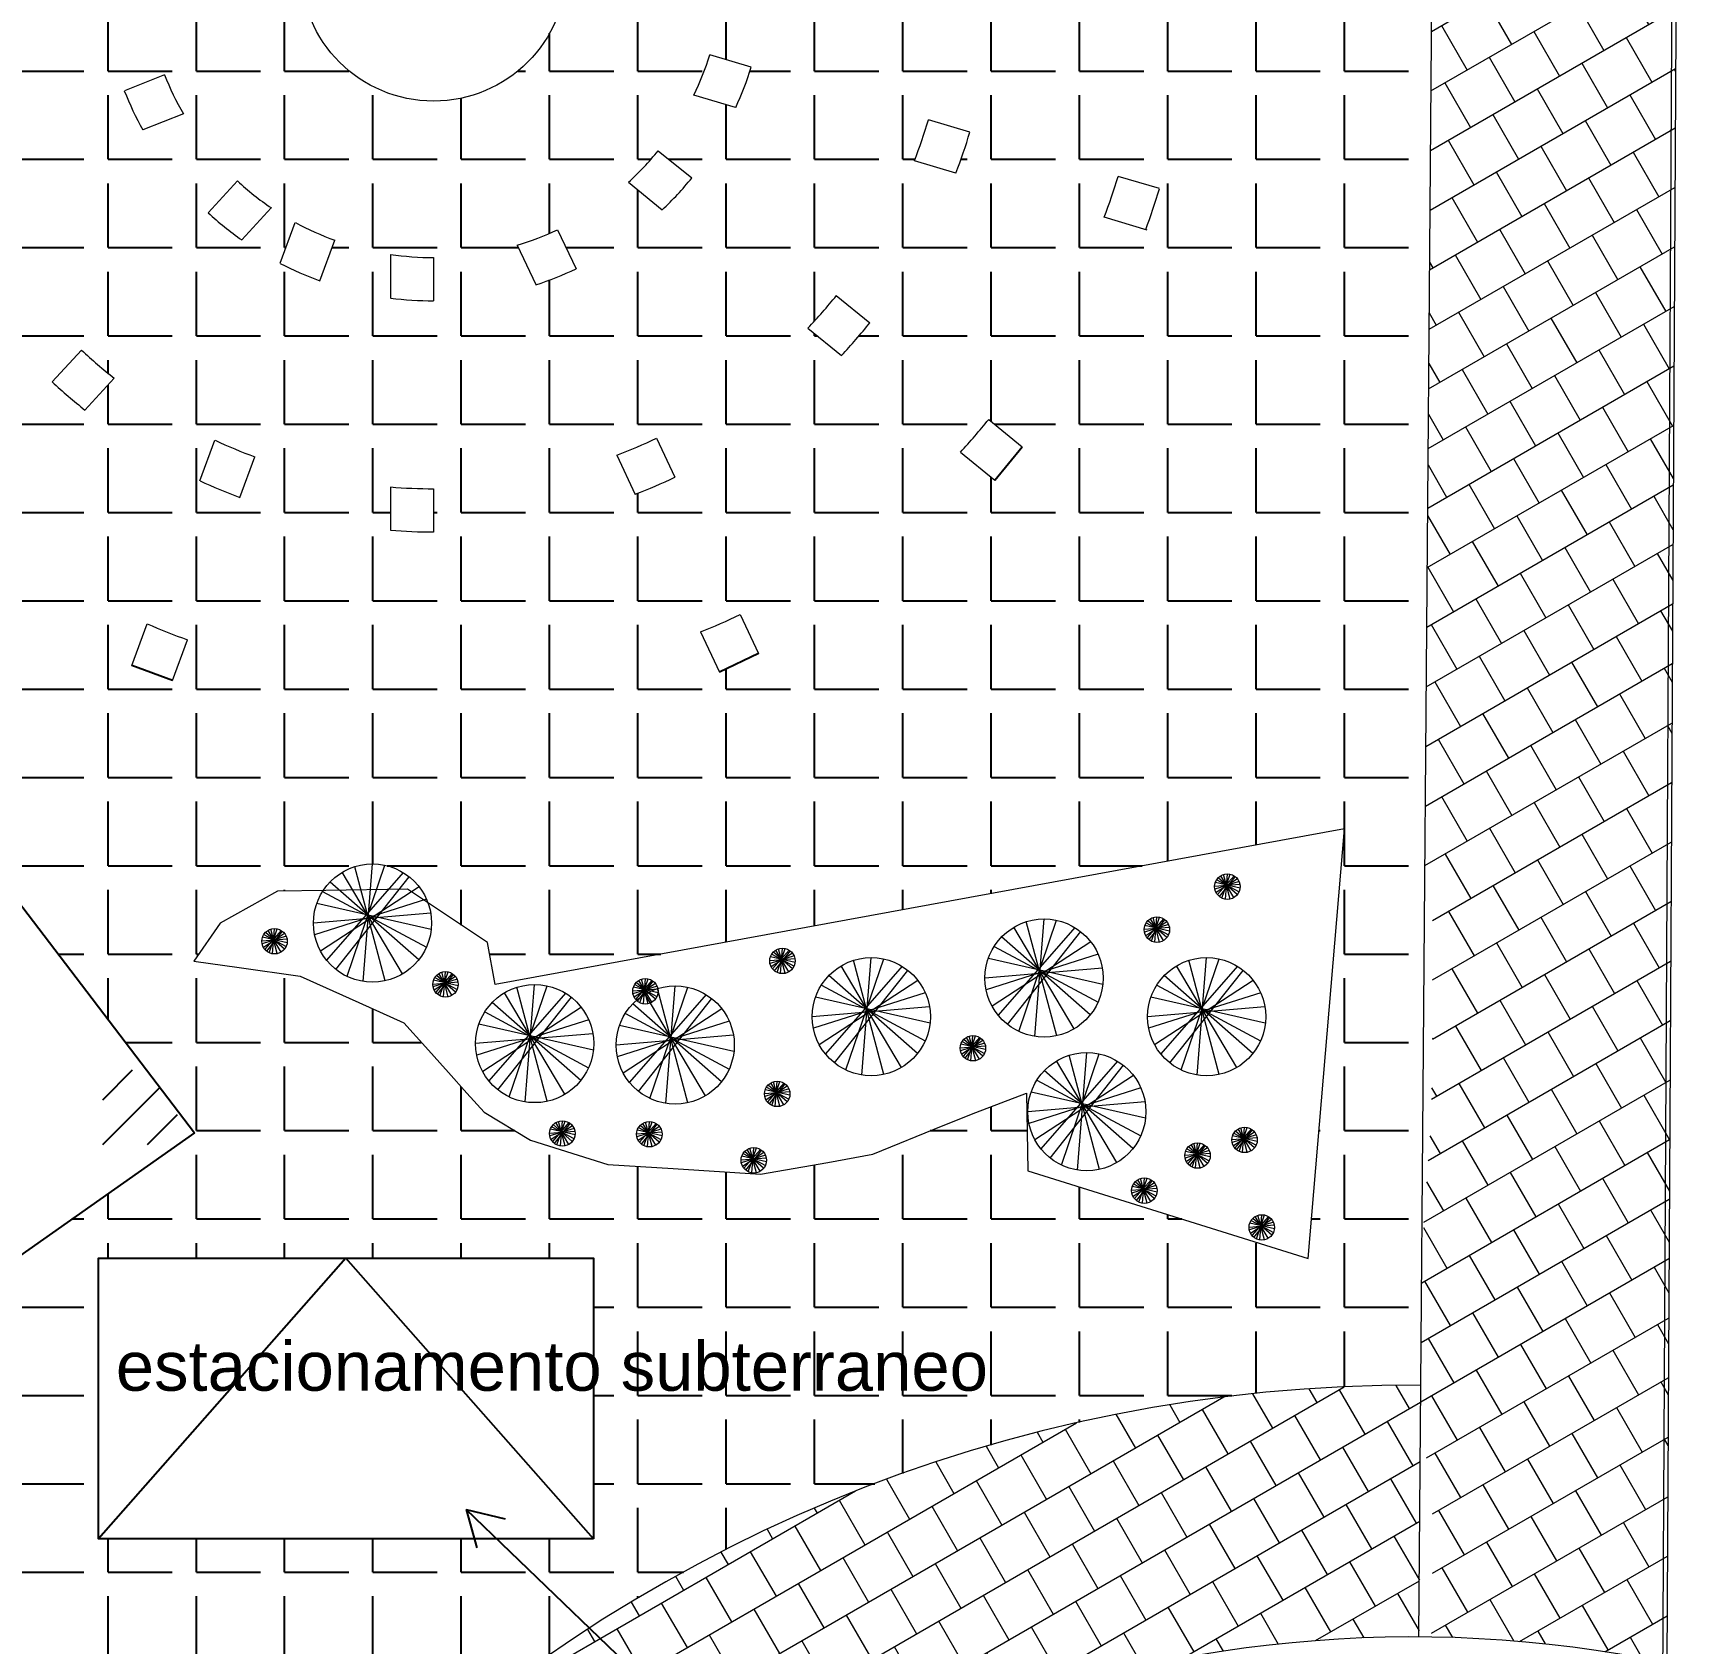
# Model space of a CAD drawing. Header units: metres. Extents: x 7 to 327053, y 40 to 7393807.
# Drawn here: x 326139.29 to 326158.86, y 7392847.13 to 7392866.24 of the extents above; entities that cross this region are included whole.
import ezdxf

# ---------------------------------------------------------------- set-up
doc = ezdxf.new("R2010")
doc.units = ezdxf.units.M
for name, color, linetype, lineweight in [('100_SIST_VIARIO_MEIO_FIO', 1, 'Continuous', 18), ('206_MURO_E_MURO_ARRIMO', 7, 'Continuous', 18), ('608_PTO_COTADO_INTERVIA', 1, 'Continuous', 18), ('agua', 150, 'Continuous', 15), ('linagrossa', 7, 'Continuous', 25), ('madeira', 22, 'Continuous', 15), ('vegetais', 3, 'Continuous', 15)]:
    doc.layers.add(name, color=color, linetype=linetype, lineweight=lineweight)
doc.layers.add('Piso externo', color=254, linetype='Continuous')
doc.layers.add('TEXTO', color=2, linetype='Continuous')
doc.styles.get("Standard").update_dxf_attribs({"font": 'arial.ttf'})
pattern_1 = [(210, (324474.886, 7391607.83306), (0.3048, -0.52792909), []), (300, (324474.88602, 7391607.83306), (0.568764543, -0.375529086), [0.6096, -0.6096])]
pattern_2 = [(0, (321476.6496, 7391586.4824), (0, 1.04775), [0.762, -0.28575]), (90, (321476.6496, 7391586.4824), (-1.04775, 6e-17), [0.762, -0.28575])]

msp = doc.modelspace()

# ---------------------------------------------------------------- hatches: boundary and pattern name
at = {"layer": '608_PTO_COTADO_INTERVIA'}
h = msp.add_hatch(dxfattribs=at)
h.set_pattern_fill('AR-B88', scale=0.003, angle=210)
h.set_pattern_definition(pattern_1)
h.paths.add_polyline_path([(326158.794, 7392867.826), (326156.836, 7392867.965), (326155.9, 7392867.998), (326155.809, 7392856.249), (326155.896, 7392856.197), (326155.903, 7392854.403), (326155.882, 7392853.349), (326155.775, 7392851.839), (326155.76, 7392849.971), (326155.761, 7392849.939), (326155.901, 7392848.703), (326155.9, 7392847.594), (326155.885, 7392847.203, -0.04695), (326158.679, 7392846.899)])
h = msp.add_hatch(dxfattribs=at)
h.set_pattern_fill('AR-B88', scale=0.003, angle=210)
h.set_pattern_definition(pattern_1)
h.paths.add_polyline_path([(326155.739, 7392847.205), (326155.76, 7392849.971), (326155.751, 7392850.191, 0.99736), (326155.482, 7392814.219), (326155.488, 7392815.018), (326155.486, 7392815.047), (326155.489, 7392815.09), (326155.505, 7392817.206, -0.997204)])
at = {"layer": 'linagrossa'}
h = msp.add_hatch(dxfattribs=at)
h.set_pattern_fill('GOST_GLASS', color=5, scale=0.25)
h.set_pattern_definition([(45, (324474.886, 7391607.833), (2.1213203, -2e-16), [1.25, -1.75]), (45, (324475.4163, 7391607.833), (2.1213203, -2e-16), [0.5, -2.5]), (45, (324474.886, 7391608.3634), (2.1213203, -2e-16), [0.5, -2.5])])
h.paths.add_polyline_path([(326141.212, 7392853.188), (326133.573, 7392863.207), (326128.822, 7392860.37), (326129.475, 7392859.275), (326132.953, 7392861.637), (326137.802, 7392854.548), (326124.986, 7392846.218, -0.186373), (326126.966, 7392843.166)])
h.paths.add_polyline_path([(326121.95, 7392842.315), (326135.502, 7392842.315), (326135.502, 7392843.635), (326121.95, 7392843.635)], flags=9)
at = {"layer": 'Piso externo'}
h = msp.add_hatch(dxfattribs=at)
h.set_pattern_fill('ANGLE', color=256, scale=0.15)
h.set_pattern_definition(pattern_2)
h.paths.add_polyline_path([(326155.992, 7392879.761), (326152.415, 7392879.815), (326150.128, 7392877.271), (326133.671, 7392877.385), (326133.573, 7392863.207), (326141.212, 7392853.188), (326145.944, 7392851.698), (326145.944, 7392848.37), (326144.798, 7392848.37), (326145.899, 7392847.31, -0.145851), (326155.762, 7392850.191)])
h.paths.add_polyline_path([(326150.708, 7392860.93), (326150.299, 7392861.263, 0.015096), (326150.634, 7392861.651), (326151.031, 7392861.328)], flags=16)
h.paths.add_polyline_path([(326154.854, 7392856.796), (326154.423, 7392851.696), (326151.097, 7392852.737), (326151.082, 7392853.659), (326150.482, 7392853.427), (326150.092, 7392853.276), (326149.261, 7392852.933), (326148.724, 7392852.837), (326147.928, 7392852.695), (326146.892, 7392852.762), (326146.114, 7392852.812), (326145.197, 7392853.1), (326144.648, 7392853.432), (326144.444, 7392853.659), (326144.224, 7392853.903), (326143.951, 7392854.206), (326143.693, 7392854.494), (326143.161, 7392854.733), (326142.465, 7392855.046), (326141.742, 7392855.147), (326141.203, 7392855.222), (326141.516, 7392855.674), (326142.195, 7392856.055), (326142.738, 7392856.063, -0.617291), (326143.983, 7392855.914), (326144.237, 7392855.745), (326144.688, 7392855.445), (326144.779, 7392854.948)], flags=16)
h.paths.add_polyline_path([(326147.904, 7392858.874), (326147.441, 7392858.654), (326147.215, 7392859.131, 0.015096), (326147.684, 7392859.336)], flags=16)
h.paths.add_polyline_path([(326151.993, 7392855.024, -1), (326150.59, 7392855.024, -1)], flags=0)
h.paths.add_polyline_path([(326151.252, 7392855.159), (326151.244, 7392855.137), (326151.243, 7392855.117), (326151.296, 7392855.105), (326151.322, 7392855.113), (326151.405, 7392855.167), (326151.346, 7392855.093), (326151.367, 7392855.088), (326151.341, 7392855.086), (326151.141, 7392854.834), (326151.211, 7392855.041), (326151.065, 7392854.945), (326151.218, 7392855.121), (326151.213, 7392855.123), (326151.22, 7392855.122)], flags=0)
h.paths.add_polyline_path([(326152.78, 7392855.581), (326152.646, 7392855.612), (326152.641, 7392855.611), (326152.637, 7392855.607), (326152.768, 7392855.536, 0.077746)], flags=0)
h.paths.add_polyline_path([(326152.622, 7392855.627), (326152.62, 7392855.622), (326152.62, 7392855.617), (326152.624, 7392855.613), (326152.637, 7392855.617), (326152.582, 7392855.581)], flags=0)
h.paths.add_polyline_path([(326153.616, 7392856.092), (326153.482, 7392856.122), (326153.477, 7392856.122), (326153.473, 7392856.117), (326153.604, 7392856.047, 0.077746)], flags=0)
h.paths.add_polyline_path([(326153.458, 7392856.137), (326153.456, 7392856.133), (326153.456, 7392856.127), (326153.46, 7392856.123), (326153.473, 7392856.127), (326153.417, 7392856.091)], flags=0)
h.paths.add_polyline_path([(326149.942, 7392854.565, -1), (326148.54, 7392854.565, -1)], flags=0)
h.paths.add_polyline_path([(326149.194, 7392854.678), (326149.192, 7392854.658), (326149.245, 7392854.646), (326149.271, 7392854.654), (326149.354, 7392854.708), (326149.296, 7392854.635), (326149.317, 7392854.63), (326149.29, 7392854.627), (326149.09, 7392854.375), (326149.161, 7392854.582), (326149.015, 7392854.487), (326149.168, 7392854.662), (326149.163, 7392854.665), (326149.169, 7392854.663), (326149.201, 7392854.7)], flags=0)
h.paths.add_polyline_path([(326148.888, 7392862.411), (326148.489, 7392862.735, 0.020925), (326148.826, 7392863.121), (326149.224, 7392862.798, -0.019307)], flags=16)
h.paths.add_polyline_path([(326148.337, 7392855.21), (326148.204, 7392855.241), (326148.198, 7392855.24), (326148.194, 7392855.235), (326148.325, 7392855.165, 0.077746)], flags=0)
h.paths.add_polyline_path([(326148.179, 7392855.256), (326148.177, 7392855.251), (326148.177, 7392855.245), (326148.181, 7392855.242), (326148.194, 7392855.246), (326148.139, 7392855.21)], flags=0)
h.paths.add_polyline_path([(326153.921, 7392854.565, -1), (326152.518, 7392854.565, -1)], flags=0)
h.paths.add_polyline_path([(326153.18, 7392854.7), (326153.172, 7392854.678), (326153.171, 7392854.658), (326153.224, 7392854.646), (326153.25, 7392854.654), (326153.333, 7392854.708), (326153.274, 7392854.635), (326153.296, 7392854.63), (326153.269, 7392854.627), (326153.069, 7392854.375), (326153.14, 7392854.582), (326152.993, 7392854.487), (326153.147, 7392854.662), (326153.141, 7392854.665), (326153.148, 7392854.663)], flags=0)
h.paths.add_polyline_path([(326150.597, 7392854.174), (326150.464, 7392854.204), (326150.458, 7392854.204), (326150.454, 7392854.199), (326150.585, 7392854.129, 0.077746)], flags=0)
h.paths.add_polyline_path([(326150.439, 7392854.219), (326150.437, 7392854.215), (326150.437, 7392854.209), (326150.441, 7392854.206), (326150.454, 7392854.21), (326150.399, 7392854.174)], flags=0)
h.paths.add_polyline_path([(326146.912, 7392860.966, -0.019309), (326146.441, 7392860.763), (326146.221, 7392861.227, 0.020927), (326146.692, 7392861.429)], flags=16)
h.paths.add_polyline_path([(326152.499, 7392853.438, -1), (326151.097, 7392853.438, -1)], flags=0)
h.paths.add_polyline_path([(326151.758, 7392853.573), (326151.75, 7392853.551), (326151.749, 7392853.531), (326151.802, 7392853.519), (326151.828, 7392853.527), (326151.911, 7392853.581), (326151.852, 7392853.507), (326151.874, 7392853.502), (326151.847, 7392853.5), (326151.647, 7392853.248), (326151.718, 7392853.455), (326151.571, 7392853.359), (326151.725, 7392853.535), (326151.72, 7392853.537), (326151.726, 7392853.536)], flags=0)
h.paths.add_polyline_path([(326147.616, 7392854.229, -1), (326146.214, 7392854.229, -0.217449), (326146.456, 7392854.759, -0.201771), (326146.41, 7392854.866, -0.896779), (326146.708, 7392854.899, -0.504924)], flags=0)
h.paths.add_polyline_path([(326146.544, 7392854.87), (326146.537, 7392854.865), (326146.54, 7392854.86)], flags=0)
h.paths.add_polyline_path([(326146.97, 7392854.298), (326146.991, 7392854.293), (326146.964, 7392854.291), (326146.764, 7392854.039), (326146.835, 7392854.246), (326146.689, 7392854.15), (326146.842, 7392854.326), (326146.837, 7392854.328), (326146.843, 7392854.327), (326146.853, 7392854.338), (326146.717, 7392854.848), (326146.577, 7392854.88), (326146.571, 7392854.88), (326146.547, 7392854.849), (326146.55, 7392854.878), (326146.541, 7392854.877), (326146.535, 7392854.875), (326146.545, 7392854.887), (326146.544, 7392854.888), (326146.545, 7392854.887), (326146.551, 7392854.894), (326146.55, 7392854.886), (326146.562, 7392854.884), (326146.696, 7392854.926), (326146.853, 7392854.338), (326146.875, 7392854.364), (326146.868, 7392854.342), (326146.866, 7392854.322), (326146.919, 7392854.31), (326146.945, 7392854.318), (326147.028, 7392854.372)], flags=0)
h.paths.add_polyline_path([(326152.005, 7392864.05, 0.015099), (326152.169, 7392864.536), (326152.66, 7392864.39, -0.014238), (326152.497, 7392863.904)], flags=16)
h.paths.add_polyline_path([(326148.275, 7392853.633), (326148.142, 7392853.663), (326148.136, 7392853.663), (326148.132, 7392853.658), (326148.263, 7392853.588, 0.077746)], flags=0)
h.paths.add_polyline_path([(326148.117, 7392853.678), (326148.115, 7392853.673), (326148.115, 7392853.668), (326148.119, 7392853.664), (326148.132, 7392853.668), (326148.077, 7392853.632)], flags=0)
h.paths.add_polyline_path([(326150.245, 7392864.575), (326149.753, 7392864.722, 0.02093), (326149.919, 7392865.206), (326150.41, 7392865.06, -0.019311)], flags=16)
h.paths.add_polyline_path([(326153.262, 7392852.901), (326153.129, 7392852.931), (326153.123, 7392852.931), (326153.119, 7392852.926), (326153.25, 7392852.856, 0.077746)], flags=0)
h.paths.add_polyline_path([(326153.104, 7392852.946), (326153.102, 7392852.942), (326153.102, 7392852.936), (326153.106, 7392852.932), (326153.119, 7392852.937), (326153.064, 7392852.901)], flags=0)
h.paths.add_polyline_path([(326153.819, 7392853.086), (326153.686, 7392853.117), (326153.68, 7392853.116), (326153.677, 7392853.112), (326153.807, 7392853.042, 0.077746)], flags=0)
h.paths.add_polyline_path([(326153.661, 7392853.132), (326153.66, 7392853.127), (326153.659, 7392853.122), (326153.663, 7392853.118), (326153.676, 7392853.122), (326153.621, 7392853.086)], flags=0)
h.paths.add_polyline_path([(326152.631, 7392852.485), (326152.497, 7392852.515), (326152.492, 7392852.515), (326152.488, 7392852.51), (326152.619, 7392852.44, 0.077746)], flags=0)
h.paths.add_polyline_path([(326152.473, 7392852.53), (326152.471, 7392852.526), (326152.471, 7392852.52), (326152.475, 7392852.516), (326152.488, 7392852.52), (326152.432, 7392852.484)], flags=0)
h.paths.add_polyline_path([(326145.948, 7392854.246, -1), (326144.546, 7392854.246, -1)], flags=0)
h.paths.add_polyline_path([(326145.361, 7392854.389), (326145.302, 7392854.316), (326145.323, 7392854.311), (326145.296, 7392854.308), (326145.097, 7392854.056), (326145.167, 7392854.263), (326145.021, 7392854.168), (326145.174, 7392854.343), (326145.169, 7392854.346), (326145.175, 7392854.344), (326145.207, 7392854.381), (326145.2, 7392854.359), (326145.198, 7392854.339), (326145.251, 7392854.327), (326145.278, 7392854.335)], flags=0)
h.paths.add_polyline_path([(326147.997, 7392852.844), (326147.863, 7392852.875), (326147.857, 7392852.874), (326147.854, 7392852.869), (326147.984, 7392852.799, 0.077746)], flags=0)
h.paths.add_polyline_path([(326147.838, 7392852.89), (326147.837, 7392852.885), (326147.836, 7392852.879), (326147.84, 7392852.876), (326147.853, 7392852.88), (326147.798, 7392852.844)], flags=0)
h.paths.add_polyline_path([(326146.761, 7392864.14), (326146.36, 7392864.467, 0.037437), (326146.713, 7392864.84), (326147.11, 7392864.517, -0.032546)], flags=16)
h.paths.add_polyline_path([(326146.758, 7392853.153), (326146.625, 7392853.184), (326146.619, 7392853.183), (326146.615, 7392853.178), (326146.746, 7392853.108, 0.077746)], flags=0)
h.paths.add_polyline_path([(326146.6, 7392853.199), (326146.598, 7392853.194), (326146.598, 7392853.188), (326146.602, 7392853.185), (326146.615, 7392853.189), (326146.56, 7392853.153)], flags=0)
h.paths.add_polyline_path([(326144.048, 7392860.316, -0.019311), (326143.535, 7392860.336), (326143.535, 7392860.85, 0.02093), (326144.048, 7392860.829)], flags=16)
h.paths.add_polyline_path([(326145.739, 7392863.44, -0.032546), (326145.261, 7392863.251), (326145.04, 7392863.719, 0.037437), (326145.519, 7392863.903)], flags=16)
h.paths.add_polyline_path([(326154.024, 7392852.049), (326153.891, 7392852.079), (326153.885, 7392852.079), (326153.881, 7392852.074), (326154.012, 7392852.004, 0.077746)], flags=0)
h.paths.add_polyline_path([(326153.866, 7392852.094), (326153.864, 7392852.09), (326153.864, 7392852.084), (326153.868, 7392852.08), (326153.881, 7392852.084), (326153.826, 7392852.048)], flags=0)
h.paths.add_polyline_path([(326143.378, 7392855.746), (326143.399, 7392855.741), (326143.372, 7392855.738), (326143.173, 7392855.486), (326143.243, 7392855.693), (326143.097, 7392855.598), (326143.25, 7392855.773), (326143.245, 7392855.776), (326143.251, 7392855.774), (326143.283, 7392855.811), (326143.276, 7392855.789), (326143.274, 7392855.769), (326143.327, 7392855.757), (326143.354, 7392855.765), (326143.437, 7392855.819)], flags=0)
h.paths.add_polyline_path([(326147.632, 7392865.353), (326147.135, 7392865.501, 0.037482), (326147.325, 7392865.979), (326147.816, 7392865.833, -0.032575)], flags=16)
h.paths.add_polyline_path([(326144.339, 7392854.933), (326144.205, 7392854.963), (326144.2, 7392854.963), (326144.196, 7392854.958), (326144.327, 7392854.888, 0.077746)], flags=0)
h.paths.add_polyline_path([(326144.196, 7392854.969), (326144.14, 7392854.932), (326144.18, 7392854.978), (326144.179, 7392854.974), (326144.178, 7392854.968), (326144.183, 7392854.964)], flags=0)
h.paths.add_polyline_path([(326145.726, 7392853.163), (326145.592, 7392853.193), (326145.586, 7392853.193), (326145.583, 7392853.188), (326145.713, 7392853.118, 0.077746)], flags=0)
h.paths.add_polyline_path([(326145.527, 7392853.163), (326145.567, 7392853.208), (326145.566, 7392853.204), (326145.565, 7392853.198), (326145.569, 7392853.194), (326145.582, 7392853.199)], flags=0)
h.paths.add_polyline_path([(326150.671, 7392866.495), (326150.157, 7392866.495, 0.263046), (326147.593, 7392871.952), (326149.293, 7392874.323), (326149.709, 7392874.024), (326148.298, 7392872.056, -0.240867)], flags=16)
h.paths.add_polyline_path([(326144.048, 7392863.06, -0.032546), (326143.535, 7392863.093), (326143.535, 7392863.61, 0.037437), (326144.048, 7392863.572)], flags=16)
h.paths.add_polyline_path([(326152.522, 7392866.495, 0.133632), (326151.613, 7392870.86), (326152.069, 7392871.092, -0.132757), (326153.035, 7392866.495)], flags=16)
h.paths.add_polyline_path([(326147.962, 7392866.495), (326147.444, 7392866.495, 0.037437), (326147.483, 7392867.007), (326147.995, 7392867.007, -0.032546)], flags=16)
h.paths.add_polyline_path([(326142.311, 7392855.443), (326142.177, 7392855.474), (326142.172, 7392855.473), (326142.168, 7392855.468), (326142.299, 7392855.398, 0.077746)], flags=0)
h.paths.add_polyline_path([(326142.168, 7392855.479), (326142.112, 7392855.443), (326142.153, 7392855.489), (326142.151, 7392855.484), (326142.15, 7392855.478), (326142.155, 7392855.475)], flags=0)
h.paths.add_polyline_path([(326142.47, 7392867.007, -1), (326145.626, 7392867.007, -1)], flags=16)
h.paths.add_polyline_path([(326141.927, 7392861.207), (326141.75, 7392860.727, -0.019311), (326141.276, 7392860.922), (326141.454, 7392861.405, 0.02093)], flags=16)
h.paths.add_polyline_path([(326142.698, 7392863.298, -0.032536), (326142.228, 7392863.504), (326142.407, 7392863.989, 0.037423), (326142.876, 7392863.778)], flags=16)
h.paths.add_polyline_path([(326141.127, 7392859.036), (326140.949, 7392858.556), (326140.469, 7392858.733), (326140.651, 7392859.227, 0.015095)], flags=16)
h.paths.add_polyline_path([(326147.307, 7392868.092, 0.158148), (326146.049, 7392869.799), (326146.348, 7392870.215, -0.153144), (326147.768, 7392868.327)], flags=16)
h.paths.add_polyline_path([(326142.122, 7392864.162), (326141.772, 7392863.782, -0.032546), (326141.373, 7392864.104), (326141.72, 7392864.481, 0.037437)], flags=16)
h.paths.add_polyline_path([(326140.259, 7392862.14), (326139.911, 7392861.762, -0.019308), (326139.523, 7392862.097), (326139.87, 7392862.474, 0.020925)], flags=16)
h.paths.add_polyline_path([(326141.079, 7392865.278), (326140.599, 7392865.087, -0.032546), (326140.379, 7392865.551), (326140.855, 7392865.74, 0.037437)], flags=16)
h.paths.add_polyline_path([(326140.612, 7392867.007), (326140.1, 7392867.007, -0.032546), (326140.133, 7392867.52), (326140.651, 7392867.52, 0.037437)], flags=16)
h.paths.add_polyline_path([(326144.56, 7392870.404, 0.037437), (326144.048, 7392870.443), (326144.048, 7392870.955, -0.032546), (326144.56, 7392870.922)], flags=16)
h.paths.add_polyline_path([(326138.541, 7392864.27), (326138.063, 7392864.08, -0.019306), (326137.859, 7392864.551), (326138.335, 7392864.74, 0.020924)], flags=16)
h.paths.add_polyline_path([(326142.959, 7392870.266, 0.161127), (326141.23, 7392868.973), (326140.81, 7392869.267, -0.156119), (326142.724, 7392870.726)], flags=16)
h.paths.add_polyline_path([(326136.361, 7392863.404), (326135.884, 7392863.215, -0.014236), (326135.681, 7392863.686), (326136.157, 7392863.875, 0.015096)], flags=16)
h.paths.add_polyline_path([(326137.921, 7392867.007), (326137.409, 7392867.007, -0.019318), (326137.432, 7392867.52), (326137.947, 7392867.52, 0.020938)], flags=16)
h.paths.add_polyline_path([(326144.56, 7392873.061, 0.02093), (326144.048, 7392873.083), (326144.048, 7392876.009, -0.014236), (326144.56, 7392875.994)], flags=16)
h.paths.add_polyline_path([(326152.096, 7392874.273), (326152.096, 7392876.697), (326154.753, 7392876.697), (326154.753, 7392874.273)], flags=16)
h.paths.add_polyline_path([(326141.749, 7392872.635, 0.143467), (326139.048, 7392870.497), (326136.666, 7392872.159, -0.122948), (326139.954, 7392875.024), (326140.416, 7392875.244), (326140.65, 7392874.787, 0.122948), (326137.392, 7392872.277), (326138.94, 7392871.197, -0.122224), (326141.515, 7392873.093)], flags=16)
h.paths.add_polyline_path([(326135.558, 7392867.007), (326135.046, 7392867.007, -0.014236), (326135.06, 7392867.52), (326135.574, 7392867.52, 0.015096)], flags=16)
h.paths.add_polyline_path([(326140.13, 7392849.969), (326150.775, 7392849.969), (326150.775, 7392850.86), (326140.13, 7392850.86)], flags=25)
h = msp.add_hatch(dxfattribs=at)
h.set_pattern_fill('ANGLE', color=256, scale=0.15)
h.set_pattern_definition(pattern_2)
h.paths.add_polyline_path([(326145.899, 7392847.31), (326144.798, 7392848.37), (326140.071, 7392848.37), (326140.071, 7392851.698), (326145.944, 7392851.698), (326141.212, 7392853.188), (326134.506, 7392848.471), (326140.751, 7392842.262, -0.101241)])

# ---------------------------------------------------------------- linework, layer by layer
at = {"layer": '100_SIST_VIARIO_MEIO_FIO'}
for points in [[(326154.991, 7392882.394), (326156.927, 7392882.137), (326158.537, 7392880.625), (326158.811, 7392879.929), (326158.411, 7392806.88)], [(326152.415, 7392879.815), (326153.652, 7392882.193), (326158.701, 7392882.073), (326158.86, 7392879.929), (326158.679, 7392846.899)]]:
    msp.add_lwpolyline(points, dxfattribs=at)
at = {"layer": '206_MURO_E_MURO_ARRIMO'}
msp.add_line((326155.739, 7392847.205), (326155.992, 7392879.761), dxfattribs=at)
at = {"layer": '608_PTO_COTADO_INTERVIA'}
for radius, start, end in [(17.987, 89.6885, 269.564), (15, 78.4051, 280.9664)]:
    msp.add_arc((326155.664, 7392832.205, 734), radius, start, end, dxfattribs=at)
at = {"layer": 'agua'}
msp.add_circle((326144.048, 7392867.007), 1.578, dxfattribs=at)
at = {"layer": 'linagrossa'}
for p, q in [((326133.573, 7392863.207), (326141.212, 7392853.188)), ((326150.708, 7392860.93), (326151.031, 7392861.328)), ((326147.904, 7392858.874), (326147.441, 7392858.654)), ((326140.949, 7392858.556), (326140.469, 7392858.733)), ((326141.212, 7392853.188), (326126.966, 7392843.166)), ((326143.008, 7392851.698), (326140.071, 7392848.37)), ((326145.944, 7392848.37), (326143.008, 7392851.698))]:
    msp.add_line(p, q, dxfattribs=at)
msp.add_lwpolyline([(326145.944, 7392848.37), (326140.071, 7392848.37), (326140.071, 7392851.698), (326145.944, 7392851.698)], close=True, dxfattribs=at)
at = {"layer": 'madeira'}
for p, q in [((326141.212, 7392853.188), (326133.573, 7392863.207)), ((326126.966, 7392843.166), (326141.212, 7392853.188))]:
    msp.add_line(p, q, dxfattribs=at)
at = {"layer": 'TEXTO'}
for p, q in [((326149.35, 7392843.99), (326144.435, 7392848.719)), ((326144.435, 7392848.719), (326144.562, 7392848.263)), ((326144.435, 7392848.719), (326144.896, 7392848.609))]:
    msp.add_line(p, q, dxfattribs=at)
at = {"layer": 'vegetais'}
for p, q in [((326147.816, 7392865.833), (326147.325, 7392865.979)), ((326140.855, 7392865.74), (326140.379, 7392865.551)), ((326147.632, 7392865.353), (326147.135, 7392865.501)), ((326141.079, 7392865.278), (326140.599, 7392865.087)), ((326150.41, 7392865.06), (326149.919, 7392865.206)), ((326146.713, 7392864.84), (326147.11, 7392864.517)), ((326150.245, 7392864.575), (326149.753, 7392864.722)), ((326141.72, 7392864.481), (326141.373, 7392864.104)), ((326146.36, 7392864.467), (326146.761, 7392864.14)), ((326152.66, 7392864.39), (326152.169, 7392864.536)), ((326142.122, 7392864.162), (326141.772, 7392863.782)), ((326152.514, 7392863.899), (326152.005, 7392864.05)), ((326142.228, 7392863.504), (326142.407, 7392863.989)), ((326145.519, 7392863.903), (326145.739, 7392863.44)), ((326142.698, 7392863.298), (326142.876, 7392863.778)), ((326145.04, 7392863.719), (326145.261, 7392863.251)), ((326143.535, 7392863.61), (326143.535, 7392863.093)), ((326144.048, 7392863.572), (326144.048, 7392863.06)), ((326148.826, 7392863.121), (326149.224, 7392862.798)), ((326148.489, 7392862.735), (326148.888, 7392862.411)), ((326139.87, 7392862.474), (326139.523, 7392862.097)), ((326140.259, 7392862.14), (326139.911, 7392861.762)), ((326150.634, 7392861.651), (326151.031, 7392861.328)), ((326141.276, 7392860.922), (326141.454, 7392861.405)), ((326146.692, 7392861.429), (326146.912, 7392860.966)), ((326141.75, 7392860.727), (326141.927, 7392861.207)), ((326146.221, 7392861.227), (326146.441, 7392860.763)), ((326150.299, 7392861.263), (326150.708, 7392860.93)), ((326143.535, 7392860.85), (326143.535, 7392860.336)), ((326144.048, 7392860.829), (326144.048, 7392860.316)), ((326147.684, 7392859.336), (326147.904, 7392858.874)), ((326140.469, 7392858.733), (326140.651, 7392859.227)), ((326140.949, 7392858.556), (326141.127, 7392859.036)), ((326147.215, 7392859.131), (326147.441, 7392858.654)), ((326143.689, 7392856.275), (326142.779, 7392855.234)), ((326142.888, 7392855.127), (326143.759, 7392856.226)), ((326143.681, 7392855.074), (326142.965, 7392856.279)), ((326143.021, 7392855.044), (326143.471, 7392856.362)), ((326143.473, 7392854.991), (326143.112, 7392856.345)), ((326143.211, 7392854.984), (326143.323, 7392856.378)), ((326153.585, 7392856.201), (326153.334, 7392856.037)), ((326153.545, 7392856.237), (326153.349, 7392856.013)), ((326153.584, 7392856.014), (326153.358, 7392856.213)), ((326153.373, 7392855.99), (326153.56, 7392856.226)), ((326153.543, 7392855.979), (326153.389, 7392856.238)), ((326153.401, 7392855.972), (326153.498, 7392856.256)), ((326153.498, 7392855.961), (326153.421, 7392856.252)), ((326153.442, 7392855.96), (326153.466, 7392856.259)), ((326143.877, 7392856.107), (326142.706, 7392855.343)), ((326142.731, 7392856.052), (326143.963, 7392855.39)), ((326143.871, 7392855.239), (326142.819, 7392856.163)), ((326153.615, 7392856.133), (326153.315, 7392856.108)), ((326153.604, 7392856.169), (326153.318, 7392856.079)), ((326153.616, 7392856.092), (326153.324, 7392856.158)), ((326153.339, 7392856.189), (326153.604, 7392856.047)), ((326143.965, 7392855.959), (326142.636, 7392855.538)), ((326144.02, 7392855.599), (326142.662, 7392855.908)), ((326142.137, 7392855.311), (326142.161, 7392855.61)), ((326144.015, 7392855.792), (326142.622, 7392855.676)), ((326151.657, 7392855.622), (326150.747, 7392854.582)), ((326151.65, 7392854.421), (326150.933, 7392855.627)), ((326150.99, 7392854.391), (326151.44, 7392855.709)), ((326151.441, 7392854.339), (326151.08, 7392855.693)), ((326151.18, 7392854.332), (326151.291, 7392855.725)), ((326152.779, 7392855.623), (326152.48, 7392855.598)), ((326152.768, 7392855.659), (326152.483, 7392855.568)), ((326152.78, 7392855.581), (326152.488, 7392855.648)), ((326152.749, 7392855.69), (326152.498, 7392855.526)), ((326152.503, 7392855.679), (326152.768, 7392855.536)), ((326152.709, 7392855.727), (326152.513, 7392855.503)), ((326152.748, 7392855.504), (326152.522, 7392855.703)), ((326152.537, 7392855.48), (326152.724, 7392855.716)), ((326152.707, 7392855.468), (326152.553, 7392855.727)), ((326152.565, 7392855.462), (326152.662, 7392855.745)), ((326152.662, 7392855.451), (326152.585, 7392855.742)), ((326152.606, 7392855.449), (326152.63, 7392855.749)), ((326142.31, 7392855.485), (326142.01, 7392855.46)), ((326142.299, 7392855.521), (326142.013, 7392855.43)), ((326142.311, 7392855.443), (326142.019, 7392855.51)), ((326142.28, 7392855.552), (326142.029, 7392855.388)), ((326142.034, 7392855.54), (326142.299, 7392855.398)), ((326142.24, 7392855.588), (326142.044, 7392855.365)), ((326142.279, 7392855.366), (326142.053, 7392855.564)), ((326142.068, 7392855.342), (326142.255, 7392855.578)), ((326142.238, 7392855.33), (326142.084, 7392855.589)), ((326142.096, 7392855.324), (326142.193, 7392855.607)), ((326142.193, 7392855.313), (326142.116, 7392855.603)), ((326151.845, 7392855.454), (326150.675, 7392854.691)), ((326151.839, 7392854.586), (326150.787, 7392855.511)), ((326150.856, 7392854.474), (326151.727, 7392855.574)), ((326148.336, 7392855.252), (326148.037, 7392855.227)), ((326148.325, 7392855.288), (326148.04, 7392855.197)), ((326148.337, 7392855.21), (326148.045, 7392855.277)), ((326148.306, 7392855.319), (326148.055, 7392855.155)), ((326148.06, 7392855.307), (326148.325, 7392855.165)), ((326148.266, 7392855.355), (326148.07, 7392855.132)), ((326148.305, 7392855.133), (326148.079, 7392855.331)), ((326148.094, 7392855.109), (326148.281, 7392855.345)), ((326148.264, 7392855.097), (326148.11, 7392855.356)), ((326148.123, 7392855.091), (326148.219, 7392855.374)), ((326148.22, 7392855.08), (326148.142, 7392855.37)), ((326148.163, 7392855.078), (326148.187, 7392855.377)), ((326148.939, 7392853.933), (326149.389, 7392855.251)), ((326149.391, 7392853.88), (326149.03, 7392855.234)), ((326149.129, 7392853.873), (326149.241, 7392855.267)), ((326151.933, 7392855.307), (326150.604, 7392854.885)), ((326151.988, 7392854.947), (326150.63, 7392855.256)), ((326150.699, 7392855.399), (326151.932, 7392854.738)), ((326152.918, 7392853.933), (326153.368, 7392855.251)), ((326153.369, 7392853.88), (326153.009, 7392855.234)), ((326153.108, 7392853.873), (326153.22, 7392855.267)), ((326144.308, 7392855.042), (326144.056, 7392854.878)), ((326144.062, 7392855.03), (326144.327, 7392854.888)), ((326144.268, 7392855.078), (326144.072, 7392854.854)), ((326144.307, 7392854.855), (326144.081, 7392855.054)), ((326144.095, 7392854.831), (326144.283, 7392855.067)), ((326144.266, 7392854.82), (326144.112, 7392855.079)), ((326144.124, 7392854.813), (326144.221, 7392855.097)), ((326144.221, 7392854.802), (326144.144, 7392855.093)), ((326144.165, 7392854.801), (326144.189, 7392855.1)), ((326149.607, 7392855.164), (326148.697, 7392854.123)), ((326149.789, 7392854.128), (326148.736, 7392855.052)), ((326148.806, 7392854.016), (326149.676, 7392855.115)), ((326149.599, 7392853.963), (326148.883, 7392855.168)), ((326151.983, 7392855.139), (326150.59, 7392855.024)), ((326153.585, 7392855.164), (326152.675, 7392854.123)), ((326153.767, 7392854.128), (326152.715, 7392855.052)), ((326152.784, 7392854.016), (326153.655, 7392855.115)), ((326153.578, 7392853.963), (326152.861, 7392855.168)), ((326144.338, 7392854.974), (326144.038, 7392854.949)), ((326144.327, 7392855.01), (326144.041, 7392854.92)), ((326144.339, 7392854.933), (326144.047, 7392854.999)), ((326145.613, 7392854.845), (326144.703, 7392853.804)), ((326145.606, 7392853.644), (326144.889, 7392854.849)), ((326144.946, 7392853.614), (326145.395, 7392854.932)), ((326145.397, 7392853.561), (326145.036, 7392854.915)), ((326145.135, 7392853.554), (326145.247, 7392854.948)), ((326146.71, 7392854.891), (326146.41, 7392854.866)), ((326146.699, 7392854.927), (326146.413, 7392854.837)), ((326146.711, 7392854.85), (326146.419, 7392854.916)), ((326146.68, 7392854.959), (326146.428, 7392854.795)), ((326146.434, 7392854.947), (326146.698, 7392854.805)), ((326146.639, 7392854.995), (326146.444, 7392854.771)), ((326146.679, 7392854.772), (326146.452, 7392854.971)), ((326146.467, 7392854.748), (326146.654, 7392854.985)), ((326146.638, 7392854.737), (326146.484, 7392854.996)), ((326146.496, 7392854.73), (326146.593, 7392855.014)), ((326146.593, 7392854.719), (326146.516, 7392855.01)), ((326146.537, 7392854.718), (326146.561, 7392855.017)), ((326147.273, 7392853.626), (326146.557, 7392854.832)), ((326146.613, 7392853.596), (326147.063, 7392854.914)), ((326147.065, 7392853.544), (326146.704, 7392854.898)), ((326146.803, 7392853.537), (326146.915, 7392854.93)), ((326149.882, 7392854.848), (326148.554, 7392854.427)), ((326149.794, 7392854.996), (326148.624, 7392854.232)), ((326148.649, 7392854.941), (326149.881, 7392854.279)), ((326153.861, 7392854.848), (326152.532, 7392854.427)), ((326153.773, 7392854.996), (326152.603, 7392854.232)), ((326152.627, 7392854.941), (326153.86, 7392854.279)), ((326145.801, 7392854.677), (326144.631, 7392853.913)), ((326145.795, 7392853.809), (326144.743, 7392854.733)), ((326144.812, 7392853.697), (326145.683, 7392854.796)), ((326147.468, 7392854.659), (326146.298, 7392853.896)), ((326147.281, 7392854.827), (326146.371, 7392853.787)), ((326147.463, 7392853.791), (326146.41, 7392854.716)), ((326146.48, 7392853.679), (326147.35, 7392854.779)), ((326149.932, 7392854.681), (326148.54, 7392854.565)), ((326149.938, 7392854.488), (326148.579, 7392854.797)), ((326153.911, 7392854.681), (326152.518, 7392854.565)), ((326153.916, 7392854.488), (326152.558, 7392854.797)), ((326145.889, 7392854.529), (326144.56, 7392854.108)), ((326145.944, 7392854.169), (326144.586, 7392854.478)), ((326144.655, 7392854.622), (326145.887, 7392853.96)), ((326147.556, 7392854.512), (326146.228, 7392854.09)), ((326147.612, 7392854.152), (326146.253, 7392854.461)), ((326146.323, 7392854.604), (326147.555, 7392853.943)), ((326145.939, 7392854.362), (326144.546, 7392854.246)), ((326147.606, 7392854.344), (326146.214, 7392854.229)), ((326150.585, 7392854.251), (326150.3, 7392854.161)), ((326150.566, 7392854.283), (326150.315, 7392854.119)), ((326150.32, 7392854.271), (326150.585, 7392854.129)), ((326150.526, 7392854.319), (326150.331, 7392854.096)), ((326150.565, 7392854.096), (326150.339, 7392854.295)), ((326150.354, 7392854.072), (326150.541, 7392854.309)), ((326150.524, 7392854.061), (326150.37, 7392854.32)), ((326150.383, 7392854.055), (326150.479, 7392854.338)), ((326150.48, 7392854.043), (326150.402, 7392854.334)), ((326150.423, 7392854.042), (326150.447, 7392854.341)), ((326150.596, 7392854.215), (326150.297, 7392854.191)), ((326150.597, 7392854.174), (326150.305, 7392854.24)), ((326151.496, 7392852.805), (326151.946, 7392854.123)), ((326151.947, 7392852.753), (326151.587, 7392854.107)), ((326151.686, 7392852.746), (326151.798, 7392854.139)), ((326152.351, 7392853.868), (326151.181, 7392853.105)), ((326152.163, 7392854.036), (326151.253, 7392852.996)), ((326152.345, 7392853), (326151.293, 7392853.925)), ((326151.362, 7392852.888), (326152.233, 7392853.988)), ((326152.156, 7392852.835), (326151.439, 7392854.041)), ((326148.274, 7392853.674), (326147.975, 7392853.649)), ((326148.263, 7392853.71), (326147.978, 7392853.619)), ((326148.275, 7392853.633), (326147.983, 7392853.699)), ((326148.244, 7392853.742), (326147.993, 7392853.578)), ((326147.998, 7392853.73), (326148.263, 7392853.588)), ((326148.204, 7392853.778), (326148.009, 7392853.554)), ((326148.243, 7392853.555), (326148.017, 7392853.754)), ((326148.032, 7392853.531), (326148.219, 7392853.767)), ((326148.202, 7392853.52), (326148.048, 7392853.779)), ((326148.061, 7392853.513), (326148.157, 7392853.796)), ((326148.158, 7392853.502), (326148.08, 7392853.793)), ((326148.101, 7392853.5), (326148.125, 7392853.8)), ((326152.439, 7392853.721), (326151.11, 7392853.299)), ((326152.495, 7392853.361), (326151.136, 7392853.67)), ((326151.205, 7392853.813), (326152.438, 7392853.152)), ((326152.489, 7392853.553), (326151.097, 7392853.438)), ((326145.695, 7392853.272), (326145.443, 7392853.108)), ((326145.654, 7392853.308), (326145.459, 7392853.084)), ((326145.694, 7392853.085), (326145.467, 7392853.284)), ((326145.482, 7392853.061), (326145.669, 7392853.298)), ((326145.653, 7392853.05), (326145.499, 7392853.309)), ((326145.511, 7392853.043), (326145.608, 7392853.327)), ((326145.608, 7392853.032), (326145.531, 7392853.323)), ((326145.552, 7392853.031), (326145.576, 7392853.33)), ((326146.727, 7392853.262), (326146.476, 7392853.098)), ((326146.687, 7392853.298), (326146.491, 7392853.075)), ((326146.726, 7392853.076), (326146.5, 7392853.274)), ((326146.515, 7392853.052), (326146.702, 7392853.288)), ((326146.685, 7392853.04), (326146.531, 7392853.299)), ((326146.544, 7392853.034), (326146.64, 7392853.317)), ((326146.641, 7392853.023), (326146.563, 7392853.313)), ((326146.584, 7392853.021), (326146.608, 7392853.32)), ((326145.724, 7392853.204), (326145.425, 7392853.179)), ((326145.714, 7392853.24), (326145.428, 7392853.15)), ((326145.726, 7392853.163), (326145.434, 7392853.229)), ((326145.449, 7392853.26), (326145.713, 7392853.118)), ((326146.757, 7392853.194), (326146.458, 7392853.17)), ((326146.746, 7392853.231), (326146.461, 7392853.14)), ((326146.758, 7392853.153), (326146.466, 7392853.22)), ((326146.481, 7392853.25), (326146.746, 7392853.108)), ((326153.088, 7392852.769), (326153.112, 7392853.068)), ((326153.818, 7392853.128), (326153.519, 7392853.103)), ((326153.808, 7392853.164), (326153.522, 7392853.073)), ((326153.819, 7392853.086), (326153.528, 7392853.153)), ((326153.789, 7392853.195), (326153.537, 7392853.031)), ((326153.542, 7392853.184), (326153.807, 7392853.042)), ((326153.748, 7392853.232), (326153.553, 7392853.008)), ((326153.787, 7392853.009), (326153.561, 7392853.208)), ((326153.576, 7392852.985), (326153.763, 7392853.221)), ((326153.747, 7392852.974), (326153.593, 7392853.233)), ((326153.605, 7392852.967), (326153.702, 7392853.25)), ((326153.702, 7392852.956), (326153.624, 7392853.247)), ((326153.646, 7392852.954), (326153.67, 7392853.254)), ((326147.995, 7392852.885), (326147.696, 7392852.861)), ((326147.985, 7392852.921), (326147.699, 7392852.831)), ((326147.997, 7392852.844), (326147.705, 7392852.911)), ((326147.966, 7392852.953), (326147.714, 7392852.789)), ((326147.72, 7392852.941), (326147.984, 7392852.799)), ((326147.925, 7392852.989), (326147.73, 7392852.766)), ((326147.964, 7392852.767), (326147.738, 7392852.965)), ((326147.753, 7392852.743), (326147.94, 7392852.979)), ((326147.924, 7392852.731), (326147.77, 7392852.99)), ((326147.782, 7392852.725), (326147.879, 7392853.008)), ((326147.879, 7392852.714), (326147.801, 7392853.004)), ((326147.823, 7392852.712), (326147.847, 7392853.011)), ((326153.261, 7392852.942), (326152.962, 7392852.917)), ((326153.25, 7392852.978), (326152.965, 7392852.888)), ((326153.262, 7392852.901), (326152.97, 7392852.967)), ((326153.231, 7392853.01), (326152.98, 7392852.846)), ((326152.985, 7392852.998), (326153.25, 7392852.856)), ((326153.191, 7392853.046), (326152.996, 7392852.822)), ((326153.23, 7392852.823), (326153.004, 7392853.022)), ((326153.019, 7392852.799), (326153.206, 7392853.036)), ((326153.189, 7392852.788), (326153.035, 7392853.047)), ((326153.048, 7392852.781), (326153.144, 7392853.065)), ((326153.145, 7392852.77), (326153.067, 7392853.061)), ((326152.63, 7392852.526), (326152.33, 7392852.501)), ((326152.619, 7392852.562), (326152.333, 7392852.472)), ((326152.631, 7392852.485), (326152.339, 7392852.551)), ((326152.6, 7392852.594), (326152.349, 7392852.43)), ((326152.354, 7392852.582), (326152.619, 7392852.44)), ((326152.56, 7392852.63), (326152.364, 7392852.406)), ((326152.599, 7392852.407), (326152.373, 7392852.606)), ((326152.388, 7392852.383), (326152.575, 7392852.619)), ((326152.558, 7392852.372), (326152.404, 7392852.631)), ((326152.416, 7392852.365), (326152.513, 7392852.649)), ((326152.513, 7392852.354), (326152.436, 7392852.645)), ((326152.457, 7392852.353), (326152.481, 7392852.652)), ((326154.023, 7392852.09), (326153.724, 7392852.065)), ((326154.012, 7392852.126), (326153.727, 7392852.036)), ((326154.024, 7392852.049), (326153.732, 7392852.115)), ((326153.993, 7392852.158), (326153.742, 7392851.994)), ((326153.747, 7392852.146), (326154.012, 7392852.004)), ((326153.953, 7392852.194), (326153.757, 7392851.97)), ((326153.992, 7392851.971), (326153.766, 7392852.17)), ((326153.781, 7392851.947), (326153.968, 7392852.183)), ((326153.951, 7392851.936), (326153.797, 7392852.195)), ((326153.81, 7392851.929), (326153.906, 7392852.213)), ((326153.907, 7392851.918), (326153.829, 7392852.209)), ((326153.85, 7392851.917), (326153.874, 7392852.216))]:
    msp.add_line(p, q, dxfattribs=at)
msp.add_lwpolyline([(326154.854, 7392856.796), (326144.779, 7392854.948), (326144.779, 7392854.948), (326144.688, 7392855.445), (326144.237, 7392855.745), (326143.737, 7392856.078), (326142.771, 7392856.063), (326142.195, 7392856.055), (326142.195, 7392856.055), (326141.516, 7392855.674), (326141.516, 7392855.674), (326141.203, 7392855.222), (326141.742, 7392855.147), (326142.465, 7392855.046), (326143.161, 7392854.733), (326143.693, 7392854.494), (326143.951, 7392854.206), (326144.224, 7392853.903), (326144.444, 7392853.659), (326144.648, 7392853.432), (326145.197, 7392853.1), (326146.114, 7392852.812), (326146.892, 7392852.762), (326147.928, 7392852.695), (326148.724, 7392852.837), (326149.261, 7392852.933), (326150.092, 7392853.276), (326150.482, 7392853.427), (326151.082, 7392853.659), (326151.097, 7392852.737), (326154.423, 7392851.696), (326154.854, 7392856.796)], dxfattribs=at)
for centre, radius in [((326143.323, 7392855.676), 0.701), ((326153.466, 7392856.108), 0.151), ((326142.161, 7392855.46), 0.151), ((326151.291, 7392855.024), 0.701), ((326152.63, 7392855.598), 0.151), ((326148.187, 7392855.227), 0.151), ((326149.241, 7392854.565), 0.701), ((326153.22, 7392854.565), 0.701), ((326144.189, 7392854.949), 0.151), ((326145.247, 7392854.246), 0.701), ((326146.915, 7392854.229), 0.701), ((326146.561, 7392854.866), 0.151), ((326150.447, 7392854.191), 0.151), ((326151.798, 7392853.438), 0.701), ((326148.125, 7392853.649), 0.151), ((326145.576, 7392853.179), 0.151), ((326146.608, 7392853.17), 0.151), ((326153.112, 7392852.917), 0.151), ((326153.67, 7392853.103), 0.151), ((326147.847, 7392852.861), 0.151), ((326152.481, 7392852.501), 0.151), ((326153.874, 7392852.065), 0.151)]:
    msp.add_circle(centre, radius, dxfattribs=at)
for centre, radius, start, end in [((326144.048, 7392867.007), 3.435, 333.9984, 342.5846), ((326144.048, 7392867.007), 3.948, 335.2289, 342.6919), ((326144.048, 7392867.007), 3.435, 201.653, 210.229), ((326144.048, 7392867.007), 3.948, 201.653, 209.1093), ((326144.048, 7392866.956), 6.127, 338.6149, 343.411), ((326144.048, 7392866.956), 6.639, 338.9857, 343.411), ((326144.048, 7392867.007), 3.435, 312.3049, 320.8809), ((326144.048, 7392867.007), 3.435, 227.3409, 235.9169), ((326144.048, 7392867.007), 3.948, 313.4246, 320.8809), ((326144.048, 7392867.007), 8.489, 339.6165, 343.0766), ((326144.048, 7392867.007), 9.002, 339.8327, 343.0956), ((326144.048, 7392867.007), 3.948, 227.3409, 234.7972), ((326144.048, 7392867.007), 3.435, 241.4808, 250.0535), ((326144.048, 7392867.007), 3.435, 286.7898, 295.3658), ((326144.048, 7392867.007), 3.948, 242.5606, 250.0148), ((326144.048, 7392867.007), 3.435, 261.424, 270), ((326144.048, 7392867.007), 3.948, 287.9096, 295.3658), ((326144.048, 7392867.007), 3.948, 262.5437, 270), ((326144.048, 7392866.956), 6.127, 316.4611, 321.256), ((326144.048, 7392866.956), 6.639, 316.8027, 321.227), ((326144.048, 7392866.956), 6.127, 227.0133, 231.8083), ((326144.048, 7392866.956), 6.639, 227.0386, 231.463), ((326144.048, 7392867.007), 8.489, 317.4214, 320.8809), ((326144.048, 7392866.956), 6.127, 244.9591, 249.7551), ((326144.048, 7392866.956), 6.127, 290.7775, 295.5729), ((326144.048, 7392866.956), 6.639, 245.3299, 249.7551), ((326144.048, 7392866.956), 6.639, 291.1322, 295.5569), ((326144.048, 7392866.956), 6.127, 265.2039, 270), ((326144.048, 7392866.956), 6.639, 265.5747, 270), ((326144.048, 7392867.007), 8.489, 291.9064, 295.3658), ((326144.048, 7392867.007), 8.489, 246.4166, 249.8759)]:
    msp.add_arc(centre, radius, start, end, dxfattribs=at)

# ---------------------------------------------------------------- texts
at = {"layer": 'linagrossa'}
msp.add_text('estacionamento subterraneo', height=0.58444, dxfattribs=at).set_placement((326140.278, 7392850.127))

doc.saveas('drawing.dxf')
